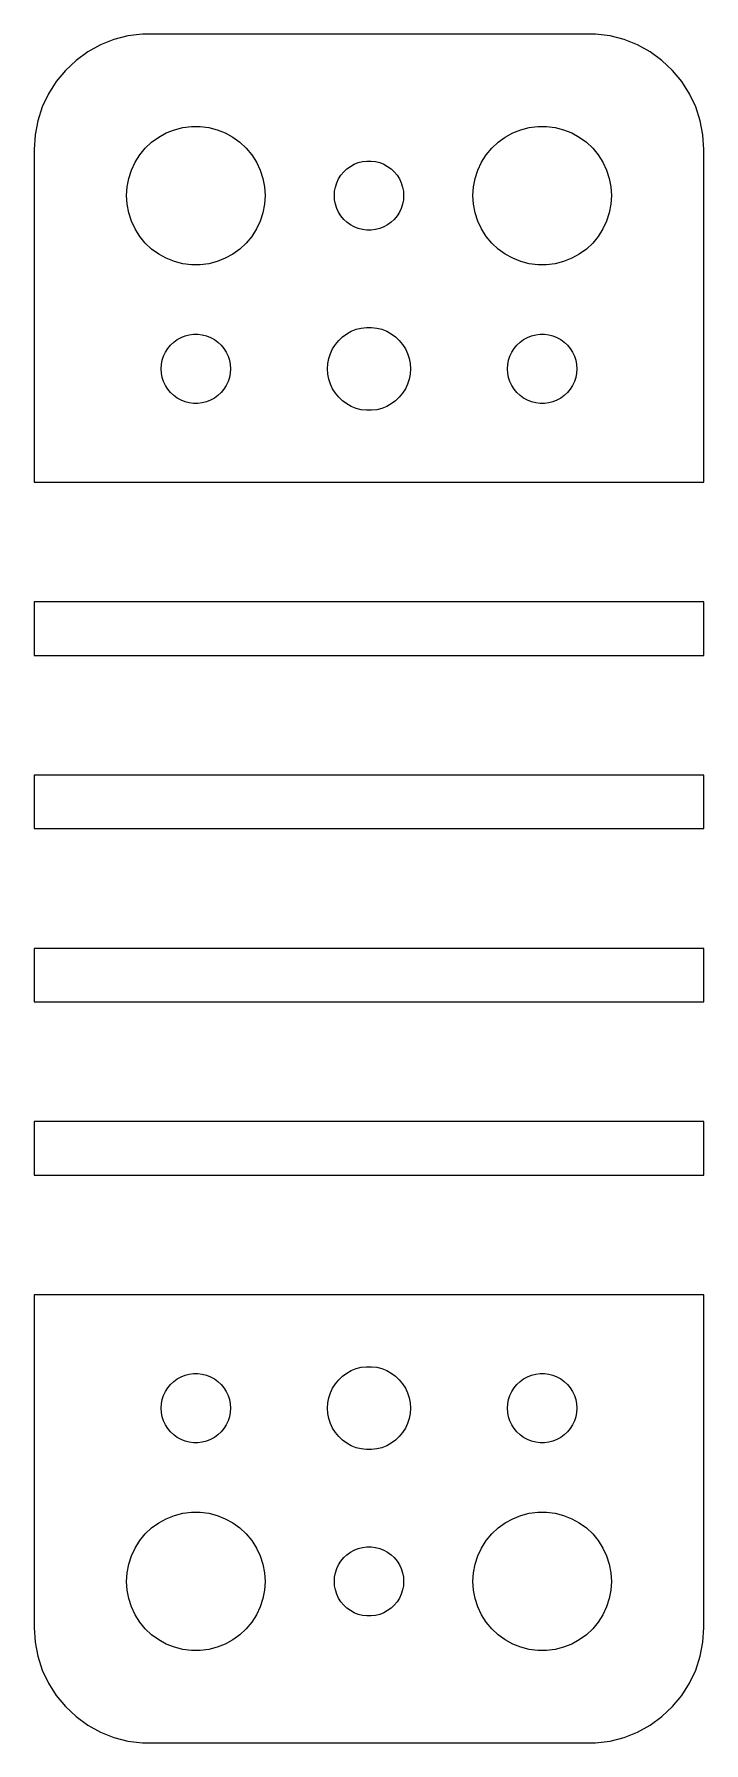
# Model space of a CAD drawing. Header units: metres. Extents: x -14 to 64, y 47 to 205.
# Drawn here: x 35.5 to 64.5, y 131 to 205 of the extents above; entities that cross this region are included whole.
import ezdxf

# ---------------------------------------------------------------- set-up
doc = ezdxf.new("R2010")
doc.units = ezdxf.units.M

msp = doc.modelspace()

# ---------------------------------------------------------------- linework, layer by layer
for p, q in [((40.186, 204.99), (39.5631, 204.911)), ((59.8139, 204.99), (40.186, 204.99)), ((60.4369, 204.911), (59.8139, 204.99)), ((37.8209, 204.222), (37.3129, 203.853)), ((38.3711, 204.524), (37.8209, 204.222)), ((38.9549, 204.755), (38.3711, 204.524)), ((39.5631, 204.911), (38.9549, 204.755)), ((61.0451, 204.755), (60.4369, 204.911)), ((61.6289, 204.524), (61.0451, 204.755)), ((62.1791, 204.222), (61.6289, 204.524)), ((62.6871, 203.853), (62.1791, 204.222)), ((37.3129, 203.853), (36.8551, 203.423)), ((63.1448, 203.423), (62.6871, 203.853)), ((36.4549, 202.939), (36.1185, 202.409)), ((36.8551, 203.423), (36.4549, 202.939)), ((63.5451, 202.939), (63.1448, 203.423)), ((63.8815, 202.409), (63.5451, 202.939)), ((36.1185, 202.409), (35.8511, 201.841)), ((64.1489, 201.841), (63.8815, 202.409)), ((35.6571, 201.243), (35.5394, 200.627)), ((35.8511, 201.841), (35.6571, 201.243)), ((64.3429, 201.243), (64.1489, 201.841)), ((64.4606, 200.627), (64.3429, 201.243)), ((35.5394, 200.627), (35.5, 200)), ((40.5877, 200.312), (40.8925, 200.533)), ((40.8925, 200.533), (41.2227, 200.714)), ((41.2227, 200.714), (41.5729, 200.853)), ((41.5729, 200.853), (41.9379, 200.947)), ((41.9379, 200.947), (42.3116, 200.994)), ((42.3116, 200.994), (42.6884, 200.994)), ((42.6884, 200.994), (43.0621, 200.947)), ((43.0621, 200.947), (43.427, 200.853)), ((43.427, 200.853), (43.7773, 200.714)), ((43.7773, 200.714), (44.1075, 200.533)), ((44.1075, 200.533), (44.4123, 200.312)), ((55.5877, 200.312), (55.8925, 200.533)), ((55.8925, 200.533), (56.2227, 200.714)), ((56.2227, 200.714), (56.5729, 200.853)), ((56.5729, 200.853), (56.9379, 200.947)), ((56.9379, 200.947), (57.3116, 200.994)), ((57.3116, 200.994), (57.6884, 200.994)), ((57.6884, 200.994), (58.0621, 200.947)), ((58.0621, 200.947), (58.427, 200.853)), ((58.427, 200.853), (58.7773, 200.714)), ((58.7773, 200.714), (59.1075, 200.533)), ((59.1075, 200.533), (59.4123, 200.312)), ((64.5, 200), (64.4606, 200.627)), ((35.5, 200), (35.5, 185.592)), ((39.8711, 199.445), (40.0729, 199.763)), ((40.0729, 199.763), (40.3131, 200.054)), ((40.3131, 200.054), (40.5877, 200.312)), ((44.4123, 200.312), (44.6869, 200.054)), ((44.6869, 200.054), (44.927, 199.763)), ((44.927, 199.763), (45.1289, 199.445)), ((54.8711, 199.445), (55.0729, 199.763)), ((55.0729, 199.763), (55.3131, 200.054)), ((55.3131, 200.054), (55.5877, 200.312)), ((59.4123, 200.312), (59.6869, 200.054)), ((59.6869, 200.054), (59.927, 199.763)), ((59.927, 199.763), (60.1289, 199.445)), ((64.5, 185.592), (64.5, 200)), ((39.5942, 198.746), (39.7107, 199.104)), ((39.7107, 199.104), (39.8711, 199.445)), ((45.1289, 199.445), (45.2893, 199.104)), ((45.2893, 199.104), (45.4057, 198.746)), ((48.7865, 198.882), (48.9065, 199.027)), ((48.9065, 199.027), (49.0439, 199.156)), ((49.0439, 199.156), (49.1963, 199.266)), ((49.1963, 199.266), (49.3613, 199.357)), ((49.3613, 199.357), (49.5365, 199.427)), ((49.5365, 199.427), (49.7189, 199.473)), ((49.7189, 199.473), (49.9058, 199.497)), ((49.9058, 199.497), (50.0942, 199.497)), ((50.0942, 199.497), (50.2811, 199.473)), ((50.2811, 199.473), (50.4635, 199.427)), ((50.4635, 199.427), (50.6387, 199.357)), ((50.6387, 199.357), (50.8037, 199.266)), ((50.8037, 199.266), (50.9561, 199.156)), ((50.9561, 199.156), (51.0934, 199.027)), ((51.0934, 199.027), (51.2135, 198.882)), ((54.5942, 198.746), (54.7107, 199.104)), ((54.7107, 199.104), (54.8711, 199.445)), ((60.1289, 199.445), (60.2893, 199.104)), ((60.2893, 199.104), (60.4057, 198.746)), ((39.5, 198), (39.5237, 198.376)), ((39.5237, 198.376), (39.5942, 198.746)), ((45.4057, 198.746), (45.4763, 198.376)), ((45.4763, 198.376), (45.5, 198)), ((48.5118, 198.188), (48.5471, 198.373)), ((48.5471, 198.373), (48.6053, 198.552)), ((48.6053, 198.552), (48.6855, 198.723)), ((48.6855, 198.723), (48.7865, 198.882)), ((51.2135, 198.882), (51.3145, 198.723)), ((51.3145, 198.723), (51.3947, 198.552)), ((51.3947, 198.552), (51.4529, 198.373)), ((51.4529, 198.373), (51.4882, 198.188)), ((54.5, 198), (54.5237, 198.376)), ((54.5237, 198.376), (54.5942, 198.746)), ((60.4057, 198.746), (60.4763, 198.376)), ((60.4763, 198.376), (60.5, 198)), ((39.5237, 197.624), (39.5, 198)), ((39.5942, 197.254), (39.5237, 197.624)), ((45.4763, 197.624), (45.4057, 197.254)), ((45.5, 198), (45.4763, 197.624)), ((48.5, 198), (48.5118, 198.188)), ((48.5118, 197.812), (48.5, 198)), ((48.5471, 197.627), (48.5118, 197.812)), ((48.6053, 197.448), (48.5471, 197.627)), ((51.4529, 197.627), (51.3947, 197.448)), ((51.4882, 197.812), (51.4529, 197.627)), ((51.4882, 198.188), (51.5, 198)), ((51.5, 198), (51.4882, 197.812)), ((54.5237, 197.624), (54.5, 198)), ((54.5942, 197.254), (54.5237, 197.624)), ((60.4763, 197.624), (60.4057, 197.254)), ((60.5, 198), (60.4763, 197.624)), ((39.7107, 196.896), (39.5942, 197.254)), ((39.8711, 196.555), (39.7107, 196.896)), ((45.2893, 196.896), (45.1289, 196.555)), ((45.4057, 197.254), (45.2893, 196.896)), ((48.6855, 197.277), (48.6053, 197.448)), ((48.7865, 197.118), (48.6855, 197.277)), ((48.9065, 196.973), (48.7865, 197.118)), ((49.0439, 196.844), (48.9065, 196.973)), ((49.1963, 196.734), (49.0439, 196.844)), ((50.9561, 196.844), (50.8037, 196.734)), ((51.0934, 196.973), (50.9561, 196.844)), ((51.2135, 197.118), (51.0934, 196.973)), ((51.3145, 197.277), (51.2135, 197.118)), ((51.3947, 197.448), (51.3145, 197.277)), ((54.7107, 196.896), (54.5942, 197.254)), ((54.8711, 196.555), (54.7107, 196.896)), ((60.2893, 196.896), (60.1289, 196.555)), ((60.4057, 197.254), (60.2893, 196.896)), ((40.0729, 196.237), (39.8711, 196.555)), ((40.3131, 195.946), (40.0729, 196.237)), ((44.927, 196.237), (44.6869, 195.946)), ((45.1289, 196.555), (44.927, 196.237)), ((49.3613, 196.643), (49.1963, 196.734)), ((49.5365, 196.573), (49.3613, 196.643)), ((49.7189, 196.527), (49.5365, 196.573)), ((49.9058, 196.503), (49.7189, 196.527)), ((50.0942, 196.503), (49.9058, 196.503)), ((50.2811, 196.527), (50.0942, 196.503)), ((50.4635, 196.573), (50.2811, 196.527)), ((50.6387, 196.643), (50.4635, 196.573)), ((50.8037, 196.734), (50.6387, 196.643)), ((55.0729, 196.237), (54.8711, 196.555)), ((55.3131, 195.946), (55.0729, 196.237)), ((59.927, 196.237), (59.6869, 195.946)), ((60.1289, 196.555), (59.927, 196.237)), ((40.5877, 195.688), (40.3131, 195.946)), ((40.8925, 195.467), (40.5877, 195.688)), ((41.2227, 195.286), (40.8925, 195.467)), ((44.1075, 195.467), (43.7773, 195.286)), ((44.4123, 195.688), (44.1075, 195.467)), ((44.6869, 195.946), (44.4123, 195.688)), ((55.5877, 195.688), (55.3131, 195.946)), ((55.8925, 195.467), (55.5877, 195.688)), ((56.2227, 195.286), (55.8925, 195.467)), ((59.1075, 195.467), (58.7773, 195.286)), ((59.4123, 195.688), (59.1075, 195.467)), ((59.6869, 195.946), (59.4123, 195.688)), ((41.5729, 195.147), (41.2227, 195.286)), ((41.9379, 195.053), (41.5729, 195.147)), ((42.3116, 195.006), (41.9379, 195.053)), ((42.6884, 195.006), (42.3116, 195.006)), ((43.0621, 195.053), (42.6884, 195.006)), ((43.427, 195.147), (43.0621, 195.053)), ((43.7773, 195.286), (43.427, 195.147)), ((56.5729, 195.147), (56.2227, 195.286)), ((56.9379, 195.053), (56.5729, 195.147)), ((57.3116, 195.006), (56.9379, 195.053)), ((57.6884, 195.006), (57.3116, 195.006)), ((58.0621, 195.053), (57.6884, 195.006)), ((58.427, 195.147), (58.0621, 195.053)), ((58.7773, 195.286), (58.427, 195.147)), ((41.4065, 191.527), (41.5439, 191.656)), ((41.5439, 191.656), (41.6963, 191.766)), ((41.6963, 191.766), (41.8613, 191.857)), ((41.8613, 191.857), (42.0365, 191.927)), ((42.0365, 191.927), (42.2189, 191.973)), ((42.2189, 191.973), (42.4058, 191.997)), ((42.4058, 191.997), (42.5942, 191.997)), ((42.5942, 191.997), (42.7811, 191.973)), ((42.7811, 191.973), (42.9635, 191.927)), ((42.9635, 191.927), (43.1387, 191.857)), ((43.1387, 191.857), (43.3037, 191.766)), ((43.3037, 191.766), (43.4561, 191.656)), ((43.4561, 191.656), (43.5934, 191.527)), ((48.5438, 191.558), (48.6879, 191.732)), ((48.6879, 191.732), (48.8526, 191.887)), ((48.8526, 191.887), (49.0355, 192.02)), ((49.0355, 192.02), (49.2336, 192.129)), ((49.2336, 192.129), (49.4438, 192.212)), ((49.4438, 192.212), (49.6627, 192.268)), ((49.6627, 192.268), (49.887, 192.296)), ((49.887, 192.296), (50.113, 192.296)), ((50.113, 192.296), (50.3373, 192.268)), ((50.3373, 192.268), (50.5562, 192.212)), ((50.5562, 192.212), (50.7664, 192.129)), ((50.7664, 192.129), (50.9645, 192.02)), ((50.9645, 192.02), (51.1474, 191.887)), ((51.1474, 191.887), (51.3121, 191.732)), ((51.3121, 191.732), (51.4562, 191.558)), ((56.4065, 191.527), (56.5439, 191.656)), ((56.5439, 191.656), (56.6963, 191.766)), ((56.6963, 191.766), (56.8613, 191.857)), ((56.8613, 191.857), (57.0365, 191.927)), ((57.0365, 191.927), (57.2189, 191.973)), ((57.2189, 191.973), (57.4058, 191.997)), ((57.4058, 191.997), (57.5942, 191.997)), ((57.5942, 191.997), (57.7811, 191.973)), ((57.7811, 191.973), (57.9635, 191.927)), ((57.9635, 191.927), (58.1387, 191.857)), ((58.1387, 191.857), (58.3037, 191.766)), ((58.3037, 191.766), (58.4561, 191.656)), ((58.4561, 191.656), (58.5934, 191.527)), ((41.0118, 190.688), (41.0471, 190.873)), ((41.0471, 190.873), (41.1053, 191.052)), ((41.1053, 191.052), (41.1855, 191.223)), ((41.1855, 191.223), (41.2865, 191.382)), ((41.2865, 191.382), (41.4065, 191.527)), ((43.5934, 191.527), (43.7135, 191.382)), ((43.7135, 191.382), (43.8145, 191.223)), ((43.8145, 191.223), (43.8947, 191.052)), ((43.8947, 191.052), (43.9529, 190.873)), ((43.9529, 190.873), (43.9882, 190.688)), ((48.2142, 190.726), (48.2565, 190.948)), ((48.2565, 190.948), (48.3264, 191.163)), ((48.3264, 191.163), (48.4226, 191.367)), ((48.4226, 191.367), (48.5438, 191.558)), ((51.4562, 191.558), (51.5773, 191.367)), ((51.5773, 191.367), (51.6736, 191.163)), ((51.6736, 191.163), (51.7434, 190.948)), ((51.7434, 190.948), (51.7858, 190.726)), ((56.0118, 190.688), (56.0471, 190.873)), ((56.0471, 190.873), (56.1053, 191.052)), ((56.1053, 191.052), (56.1855, 191.223)), ((56.1855, 191.223), (56.2865, 191.382)), ((56.2865, 191.382), (56.4065, 191.527)), ((58.5934, 191.527), (58.7135, 191.382)), ((58.7135, 191.382), (58.8145, 191.223)), ((58.8145, 191.223), (58.8947, 191.052)), ((58.8947, 191.052), (58.9529, 190.873)), ((58.9529, 190.873), (58.9882, 190.688)), ((41, 190.5), (41.0118, 190.688)), ((41.0118, 190.312), (41, 190.5)), ((41.0471, 190.127), (41.0118, 190.312)), ((43.9882, 190.312), (43.9529, 190.127)), ((43.9882, 190.688), (44, 190.5)), ((44, 190.5), (43.9882, 190.312)), ((48.2, 190.5), (48.2142, 190.726)), ((48.2142, 190.274), (48.2, 190.5)), ((48.2565, 190.052), (48.2142, 190.274)), ((51.7858, 190.274), (51.7434, 190.052)), ((51.7858, 190.726), (51.8, 190.5)), ((51.8, 190.5), (51.7858, 190.274)), ((56, 190.5), (56.0118, 190.688)), ((56.0118, 190.312), (56, 190.5)), ((56.0471, 190.127), (56.0118, 190.312)), ((58.9882, 190.312), (58.9529, 190.127)), ((58.9882, 190.688), (59, 190.5)), ((59, 190.5), (58.9882, 190.312)), ((41.1053, 189.948), (41.0471, 190.127)), ((41.1855, 189.777), (41.1053, 189.948)), ((41.2865, 189.618), (41.1855, 189.777)), ((41.4065, 189.473), (41.2865, 189.618)), ((41.5439, 189.344), (41.4065, 189.473)), ((43.5934, 189.473), (43.4561, 189.344)), ((43.7135, 189.618), (43.5934, 189.473)), ((43.8145, 189.777), (43.7135, 189.618)), ((43.8947, 189.948), (43.8145, 189.777)), ((43.9529, 190.127), (43.8947, 189.948)), ((48.3264, 189.837), (48.2565, 190.052)), ((48.4226, 189.633), (48.3264, 189.837)), ((48.5438, 189.442), (48.4226, 189.633)), ((48.6879, 189.268), (48.5438, 189.442)), ((51.4562, 189.442), (51.3121, 189.268)), ((51.5773, 189.633), (51.4562, 189.442)), ((51.6736, 189.837), (51.5773, 189.633)), ((51.7434, 190.052), (51.6736, 189.837)), ((56.1053, 189.948), (56.0471, 190.127)), ((56.1855, 189.777), (56.1053, 189.948)), ((56.2865, 189.618), (56.1855, 189.777)), ((56.4065, 189.473), (56.2865, 189.618)), ((56.5439, 189.344), (56.4065, 189.473)), ((58.5934, 189.473), (58.4561, 189.344)), ((58.7135, 189.618), (58.5934, 189.473)), ((58.8145, 189.777), (58.7135, 189.618)), ((58.8947, 189.948), (58.8145, 189.777)), ((58.9529, 190.127), (58.8947, 189.948)), ((41.6963, 189.234), (41.5439, 189.344)), ((41.8613, 189.143), (41.6963, 189.234)), ((42.0365, 189.073), (41.8613, 189.143)), ((42.2189, 189.027), (42.0365, 189.073)), ((42.4058, 189.003), (42.2189, 189.027)), ((42.5942, 189.003), (42.4058, 189.003)), ((42.7811, 189.027), (42.5942, 189.003)), ((42.9635, 189.073), (42.7811, 189.027)), ((43.1387, 189.143), (42.9635, 189.073)), ((43.3037, 189.234), (43.1387, 189.143)), ((43.4561, 189.344), (43.3037, 189.234)), ((48.8526, 189.113), (48.6879, 189.268)), ((49.0355, 188.98), (48.8526, 189.113)), ((49.2336, 188.871), (49.0355, 188.98)), ((49.4438, 188.788), (49.2336, 188.871)), ((49.6627, 188.732), (49.4438, 188.788)), ((49.887, 188.704), (49.6627, 188.732)), ((50.113, 188.704), (49.887, 188.704)), ((50.3373, 188.732), (50.113, 188.704)), ((50.5562, 188.788), (50.3373, 188.732)), ((50.7664, 188.871), (50.5562, 188.788)), ((50.9645, 188.98), (50.7664, 188.871)), ((51.1474, 189.113), (50.9645, 188.98)), ((51.3121, 189.268), (51.1474, 189.113)), ((56.6963, 189.234), (56.5439, 189.344)), ((56.8613, 189.143), (56.6963, 189.234)), ((57.0365, 189.073), (56.8613, 189.143)), ((57.2189, 189.027), (57.0365, 189.073)), ((57.4058, 189.003), (57.2189, 189.027)), ((57.5942, 189.003), (57.4058, 189.003)), ((57.7811, 189.027), (57.5942, 189.003)), ((57.9635, 189.073), (57.7811, 189.027)), ((58.1387, 189.143), (57.9635, 189.073)), ((58.3037, 189.234), (58.1387, 189.143)), ((58.4561, 189.344), (58.3037, 189.234)), ((35.5, 185.592), (64.5, 185.592)), ((64.5, 180.408), (35.5, 180.408)), ((35.5, 180.408), (35.5, 178.092)), ((64.5, 178.092), (64.5, 180.408)), ((35.5, 178.092), (64.5, 178.092)), ((64.5, 172.908), (35.5, 172.908)), ((35.5, 172.908), (35.5, 170.592)), ((64.5, 170.592), (64.5, 172.908)), ((35.5, 170.592), (64.5, 170.592)), ((64.5, 165.408), (35.5, 165.408)), ((35.5, 165.408), (35.5, 163.092)), ((64.5, 163.092), (64.5, 165.408)), ((35.5, 163.092), (64.5, 163.092)), ((64.5, 157.908), (35.5, 157.908)), ((35.5, 157.908), (35.5, 155.592)), ((64.5, 155.592), (64.5, 157.908)), ((35.5, 155.592), (64.5, 155.592)), ((64.5, 150.408), (35.5, 150.408)), ((35.5, 150.408), (35.5, 136)), ((64.5, 136), (64.5, 150.408)), ((49.4438, 147.212), (49.6627, 147.268)), ((49.6627, 147.268), (49.887, 147.296)), ((49.887, 147.296), (50.113, 147.296)), ((50.113, 147.296), (50.3373, 147.268)), ((50.3373, 147.268), (50.5562, 147.212)), ((41.2865, 146.382), (41.4065, 146.527)), ((41.4065, 146.527), (41.5439, 146.656)), ((41.5439, 146.656), (41.6963, 146.766)), ((41.6963, 146.766), (41.8613, 146.857)), ((41.8613, 146.857), (42.0365, 146.927)), ((42.0365, 146.927), (42.2189, 146.973)), ((42.2189, 146.973), (42.4058, 146.997)), ((42.4058, 146.997), (42.5942, 146.997)), ((42.5942, 146.997), (42.7811, 146.973)), ((42.7811, 146.973), (42.9635, 146.927)), ((42.9635, 146.927), (43.1387, 146.857)), ((43.1387, 146.857), (43.3037, 146.766)), ((43.3037, 146.766), (43.4561, 146.656)), ((43.4561, 146.656), (43.5934, 146.527)), ((43.5934, 146.527), (43.7135, 146.382)), ((48.4226, 146.367), (48.5438, 146.558)), ((48.5438, 146.558), (48.6879, 146.732)), ((48.6879, 146.732), (48.8526, 146.887)), ((48.8526, 146.887), (49.0355, 147.02)), ((49.0355, 147.02), (49.2336, 147.129)), ((49.2336, 147.129), (49.4438, 147.212)), ((50.5562, 147.212), (50.7664, 147.129)), ((50.7664, 147.129), (50.9645, 147.02)), ((50.9645, 147.02), (51.1474, 146.887)), ((51.1474, 146.887), (51.3121, 146.732)), ((51.3121, 146.732), (51.4562, 146.558)), ((51.4562, 146.558), (51.5773, 146.367)), ((56.2865, 146.382), (56.4065, 146.527)), ((56.4065, 146.527), (56.5439, 146.656)), ((56.5439, 146.656), (56.6963, 146.766)), ((56.6963, 146.766), (56.8613, 146.857)), ((56.8613, 146.857), (57.0365, 146.927)), ((57.0365, 146.927), (57.2189, 146.973)), ((57.2189, 146.973), (57.4058, 146.997)), ((57.4058, 146.997), (57.5942, 146.997)), ((57.5942, 146.997), (57.7811, 146.973)), ((57.7811, 146.973), (57.9635, 146.927)), ((57.9635, 146.927), (58.1387, 146.857)), ((58.1387, 146.857), (58.3037, 146.766)), ((58.3037, 146.766), (58.4561, 146.656)), ((58.4561, 146.656), (58.5934, 146.527)), ((58.5934, 146.527), (58.7135, 146.382)), ((41.0118, 145.688), (41.0471, 145.873)), ((41.0471, 145.873), (41.1053, 146.052)), ((41.1053, 146.052), (41.1855, 146.223)), ((41.1855, 146.223), (41.2865, 146.382)), ((43.7135, 146.382), (43.8145, 146.223)), ((43.8145, 146.223), (43.8947, 146.052)), ((43.8947, 146.052), (43.9529, 145.873)), ((43.9529, 145.873), (43.9882, 145.688)), ((48.2142, 145.726), (48.2565, 145.948)), ((48.2565, 145.948), (48.3264, 146.163)), ((48.3264, 146.163), (48.4226, 146.367)), ((51.5773, 146.367), (51.6736, 146.163)), ((51.6736, 146.163), (51.7434, 145.948)), ((51.7434, 145.948), (51.7858, 145.726)), ((56.0118, 145.688), (56.0471, 145.873)), ((56.0471, 145.873), (56.1053, 146.052)), ((56.1053, 146.052), (56.1855, 146.223)), ((56.1855, 146.223), (56.2865, 146.382)), ((58.7135, 146.382), (58.8145, 146.223)), ((58.8145, 146.223), (58.8947, 146.052)), ((58.8947, 146.052), (58.9529, 145.873)), ((58.9529, 145.873), (58.9882, 145.688)), ((41, 145.5), (41.0118, 145.688)), ((41.0118, 145.312), (41, 145.5)), ((41.0471, 145.127), (41.0118, 145.312)), ((41.1053, 144.948), (41.0471, 145.127)), ((43.9529, 145.127), (43.8947, 144.948)), ((43.9882, 145.312), (43.9529, 145.127)), ((43.9882, 145.688), (44, 145.5)), ((44, 145.5), (43.9882, 145.312)), ((48.2, 145.5), (48.2142, 145.726)), ((48.2142, 145.274), (48.2, 145.5)), ((48.2565, 145.052), (48.2142, 145.274)), ((48.3264, 144.837), (48.2565, 145.052)), ((51.7434, 145.052), (51.6736, 144.837)), ((51.7858, 145.274), (51.7434, 145.052)), ((51.7858, 145.726), (51.8, 145.5)), ((51.8, 145.5), (51.7858, 145.274)), ((56, 145.5), (56.0118, 145.688)), ((56.0118, 145.312), (56, 145.5)), ((56.0471, 145.127), (56.0118, 145.312)), ((56.1053, 144.948), (56.0471, 145.127)), ((58.9529, 145.127), (58.8947, 144.948)), ((58.9882, 145.312), (58.9529, 145.127)), ((58.9882, 145.688), (59, 145.5)), ((59, 145.5), (58.9882, 145.312)), ((41.1855, 144.777), (41.1053, 144.948)), ((41.2865, 144.618), (41.1855, 144.777)), ((41.4065, 144.473), (41.2865, 144.618)), ((41.5439, 144.344), (41.4065, 144.473)), ((41.6963, 144.234), (41.5439, 144.344)), ((43.4561, 144.344), (43.3037, 144.234)), ((43.5934, 144.473), (43.4561, 144.344)), ((43.7135, 144.618), (43.5934, 144.473)), ((43.8145, 144.777), (43.7135, 144.618)), ((43.8947, 144.948), (43.8145, 144.777)), ((48.4226, 144.633), (48.3264, 144.837)), ((48.5438, 144.442), (48.4226, 144.633)), ((48.6879, 144.268), (48.5438, 144.442)), ((48.8526, 144.113), (48.6879, 144.268)), ((51.3121, 144.268), (51.1474, 144.113)), ((51.4562, 144.442), (51.3121, 144.268)), ((51.5773, 144.633), (51.4562, 144.442)), ((51.6736, 144.837), (51.5773, 144.633)), ((56.1855, 144.777), (56.1053, 144.948)), ((56.2865, 144.618), (56.1855, 144.777)), ((56.4065, 144.473), (56.2865, 144.618)), ((56.5439, 144.344), (56.4065, 144.473)), ((56.6963, 144.234), (56.5439, 144.344)), ((58.4561, 144.344), (58.3037, 144.234)), ((58.5934, 144.473), (58.4561, 144.344)), ((58.7135, 144.618), (58.5934, 144.473)), ((58.8145, 144.777), (58.7135, 144.618)), ((58.8947, 144.948), (58.8145, 144.777)), ((41.8613, 144.143), (41.6963, 144.234)), ((42.0365, 144.073), (41.8613, 144.143)), ((42.2189, 144.027), (42.0365, 144.073)), ((42.4058, 144.003), (42.2189, 144.027)), ((42.5942, 144.003), (42.4058, 144.003)), ((42.7811, 144.027), (42.5942, 144.003)), ((42.9635, 144.073), (42.7811, 144.027)), ((43.1387, 144.143), (42.9635, 144.073)), ((43.3037, 144.234), (43.1387, 144.143)), ((49.0355, 143.98), (48.8526, 144.113)), ((49.2336, 143.871), (49.0355, 143.98)), ((49.4438, 143.788), (49.2336, 143.871)), ((49.6627, 143.732), (49.4438, 143.788)), ((49.887, 143.704), (49.6627, 143.732)), ((50.113, 143.704), (49.887, 143.704)), ((50.3373, 143.732), (50.113, 143.704)), ((50.5562, 143.788), (50.3373, 143.732)), ((50.7664, 143.871), (50.5562, 143.788)), ((50.9645, 143.98), (50.7664, 143.871)), ((51.1474, 144.113), (50.9645, 143.98)), ((56.8613, 144.143), (56.6963, 144.234)), ((57.0365, 144.073), (56.8613, 144.143)), ((57.2189, 144.027), (57.0365, 144.073)), ((57.4058, 144.003), (57.2189, 144.027)), ((57.5942, 144.003), (57.4058, 144.003)), ((57.7811, 144.027), (57.5942, 144.003)), ((57.9635, 144.073), (57.7811, 144.027)), ((58.1387, 144.143), (57.9635, 144.073)), ((58.3037, 144.234), (58.1387, 144.143)), ((40.8925, 140.533), (41.2227, 140.714)), ((41.2227, 140.714), (41.5729, 140.853)), ((41.5729, 140.853), (41.9379, 140.947)), ((41.9379, 140.947), (42.3116, 140.994)), ((42.3116, 140.994), (42.6884, 140.994)), ((42.6884, 140.994), (43.0621, 140.947)), ((43.0621, 140.947), (43.427, 140.853)), ((43.427, 140.853), (43.7773, 140.714)), ((43.7773, 140.714), (44.1075, 140.533)), ((55.8925, 140.533), (56.2227, 140.714)), ((56.2227, 140.714), (56.5729, 140.853)), ((56.5729, 140.853), (56.9379, 140.947)), ((56.9379, 140.947), (57.3116, 140.994)), ((57.3116, 140.994), (57.6884, 140.994)), ((57.6884, 140.994), (58.0621, 140.947)), ((58.0621, 140.947), (58.427, 140.853)), ((58.427, 140.853), (58.7773, 140.714)), ((58.7773, 140.714), (59.1075, 140.533)), ((40.0729, 139.763), (40.3131, 140.054)), ((40.3131, 140.054), (40.5877, 140.312)), ((40.5877, 140.312), (40.8925, 140.533)), ((44.1075, 140.533), (44.4123, 140.312)), ((44.4123, 140.312), (44.6869, 140.054)), ((44.6869, 140.054), (44.927, 139.763)), ((55.0729, 139.763), (55.3131, 140.054)), ((55.3131, 140.054), (55.5877, 140.312)), ((55.5877, 140.312), (55.8925, 140.533)), ((59.1075, 140.533), (59.4123, 140.312)), ((59.4123, 140.312), (59.6869, 140.054)), ((59.6869, 140.054), (59.927, 139.763)), ((39.5942, 138.746), (39.7107, 139.104)), ((39.7107, 139.104), (39.8711, 139.445)), ((39.8711, 139.445), (40.0729, 139.763)), ((44.927, 139.763), (45.1289, 139.445)), ((45.1289, 139.445), (45.2893, 139.104)), ((45.2893, 139.104), (45.4057, 138.746)), ((48.9065, 139.027), (49.0439, 139.156)), ((49.0439, 139.156), (49.1963, 139.266)), ((49.1963, 139.266), (49.3613, 139.357)), ((49.3613, 139.357), (49.5365, 139.427)), ((49.5365, 139.427), (49.7189, 139.473)), ((49.7189, 139.473), (49.9058, 139.497)), ((49.9058, 139.497), (50.0942, 139.497)), ((50.0942, 139.497), (50.2811, 139.473)), ((50.2811, 139.473), (50.4635, 139.427)), ((50.4635, 139.427), (50.6387, 139.357)), ((50.6387, 139.357), (50.8037, 139.266)), ((50.8037, 139.266), (50.9561, 139.156)), ((50.9561, 139.156), (51.0934, 139.027)), ((54.5942, 138.746), (54.7107, 139.104)), ((54.7107, 139.104), (54.8711, 139.445)), ((54.8711, 139.445), (55.0729, 139.763)), ((59.927, 139.763), (60.1289, 139.445)), ((60.1289, 139.445), (60.2893, 139.104)), ((60.2893, 139.104), (60.4057, 138.746)), ((39.5, 138), (39.5237, 138.376)), ((39.5237, 138.376), (39.5942, 138.746)), ((45.4057, 138.746), (45.4763, 138.376)), ((45.4763, 138.376), (45.5, 138)), ((48.5118, 138.188), (48.5471, 138.373)), ((48.5471, 138.373), (48.6053, 138.552)), ((48.6053, 138.552), (48.6855, 138.723)), ((48.6855, 138.723), (48.7865, 138.882)), ((48.7865, 138.882), (48.9065, 139.027)), ((51.0934, 139.027), (51.2135, 138.882)), ((51.2135, 138.882), (51.3145, 138.723)), ((51.3145, 138.723), (51.3947, 138.552)), ((51.3947, 138.552), (51.4529, 138.373)), ((51.4529, 138.373), (51.4882, 138.188)), ((54.5, 138), (54.5237, 138.376)), ((54.5237, 138.376), (54.5942, 138.746)), ((60.4057, 138.746), (60.4763, 138.376)), ((60.4763, 138.376), (60.5, 138)), ((39.5237, 137.624), (39.5, 138)), ((39.5942, 137.254), (39.5237, 137.624)), ((45.4763, 137.624), (45.4057, 137.254)), ((45.5, 138), (45.4763, 137.624)), ((48.5, 138), (48.5118, 138.188)), ((48.5118, 137.812), (48.5, 138)), ((48.5471, 137.627), (48.5118, 137.812)), ((48.6053, 137.448), (48.5471, 137.627)), ((51.4529, 137.627), (51.3947, 137.448)), ((51.4882, 137.812), (51.4529, 137.627)), ((51.4882, 138.188), (51.5, 138)), ((51.5, 138), (51.4882, 137.812)), ((54.5237, 137.624), (54.5, 138)), ((54.5942, 137.254), (54.5237, 137.624)), ((60.4763, 137.624), (60.4057, 137.254)), ((60.5, 138), (60.4763, 137.624)), ((39.7107, 136.896), (39.5942, 137.254)), ((39.8711, 136.555), (39.7107, 136.896)), ((45.2893, 136.896), (45.1289, 136.555)), ((45.4057, 137.254), (45.2893, 136.896)), ((48.6855, 137.277), (48.6053, 137.448)), ((48.7865, 137.118), (48.6855, 137.277)), ((48.9065, 136.973), (48.7865, 137.118)), ((49.0439, 136.844), (48.9065, 136.973)), ((51.0934, 136.973), (50.9561, 136.844)), ((51.2135, 137.118), (51.0934, 136.973)), ((51.3145, 137.277), (51.2135, 137.118)), ((51.3947, 137.448), (51.3145, 137.277)), ((54.7107, 136.896), (54.5942, 137.254)), ((54.8711, 136.555), (54.7107, 136.896)), ((60.2893, 136.896), (60.1289, 136.555)), ((60.4057, 137.254), (60.2893, 136.896)), ((40.0729, 136.237), (39.8711, 136.555)), ((40.3131, 135.946), (40.0729, 136.237)), ((44.927, 136.237), (44.6869, 135.946)), ((45.1289, 136.555), (44.927, 136.237)), ((49.1963, 136.734), (49.0439, 136.844)), ((49.3613, 136.643), (49.1963, 136.734)), ((49.5365, 136.573), (49.3613, 136.643)), ((49.7189, 136.527), (49.5365, 136.573)), ((49.9058, 136.503), (49.7189, 136.527)), ((50.0942, 136.503), (49.9058, 136.503)), ((50.2811, 136.527), (50.0942, 136.503)), ((50.4635, 136.573), (50.2811, 136.527)), ((50.6387, 136.643), (50.4635, 136.573)), ((50.8037, 136.734), (50.6387, 136.643)), ((50.9561, 136.844), (50.8037, 136.734)), ((55.0729, 136.237), (54.8711, 136.555)), ((55.3131, 135.946), (55.0729, 136.237)), ((59.927, 136.237), (59.6869, 135.946)), ((60.1289, 136.555), (59.927, 136.237)), ((35.5, 136), (35.5394, 135.373)), ((40.5877, 135.688), (40.3131, 135.946)), ((40.8925, 135.467), (40.5877, 135.688)), ((41.2227, 135.286), (40.8925, 135.467)), ((44.1075, 135.467), (43.7773, 135.286)), ((44.4123, 135.688), (44.1075, 135.467)), ((44.6869, 135.946), (44.4123, 135.688)), ((55.5877, 135.688), (55.3131, 135.946)), ((55.8925, 135.467), (55.5877, 135.688)), ((56.2227, 135.286), (55.8925, 135.467)), ((59.1075, 135.467), (58.7773, 135.286)), ((59.4123, 135.688), (59.1075, 135.467)), ((59.6869, 135.946), (59.4123, 135.688)), ((64.4606, 135.373), (64.5, 136)), ((35.5394, 135.373), (35.6571, 134.757)), ((35.6571, 134.757), (35.8511, 134.159)), ((41.5729, 135.147), (41.2227, 135.286)), ((41.9379, 135.053), (41.5729, 135.147)), ((42.3116, 135.006), (41.9379, 135.053)), ((42.6884, 135.006), (42.3116, 135.006)), ((43.0621, 135.053), (42.6884, 135.006)), ((43.427, 135.147), (43.0621, 135.053)), ((43.7773, 135.286), (43.427, 135.147)), ((56.5729, 135.147), (56.2227, 135.286)), ((56.9379, 135.053), (56.5729, 135.147)), ((57.3116, 135.006), (56.9379, 135.053)), ((57.6884, 135.006), (57.3116, 135.006)), ((58.0621, 135.053), (57.6884, 135.006)), ((58.427, 135.147), (58.0621, 135.053)), ((58.7773, 135.286), (58.427, 135.147)), ((64.1489, 134.159), (64.3429, 134.757)), ((64.3429, 134.757), (64.4606, 135.373)), ((35.8511, 134.159), (36.1185, 133.591)), ((63.8815, 133.591), (64.1489, 134.159)), ((36.1185, 133.591), (36.4549, 133.061)), ((63.5451, 133.061), (63.8815, 133.591)), ((36.4549, 133.061), (36.8551, 132.577)), ((36.8551, 132.577), (37.3129, 132.147)), ((62.6871, 132.147), (63.1448, 132.577)), ((63.1448, 132.577), (63.5451, 133.061)), ((37.3129, 132.147), (37.8209, 131.778)), ((37.8209, 131.778), (38.3711, 131.476)), ((61.6289, 131.476), (62.1791, 131.778)), ((62.1791, 131.778), (62.6871, 132.147)), ((38.3711, 131.476), (38.9549, 131.245)), ((38.9549, 131.245), (39.5631, 131.089)), ((39.5631, 131.089), (40.186, 131.01)), ((40.186, 131.01), (59.8139, 131.01)), ((59.8139, 131.01), (60.4369, 131.089)), ((60.4369, 131.089), (61.0451, 131.245)), ((61.0451, 131.245), (61.6289, 131.476))]:
    msp.add_line(p, q)

doc.saveas('drawing.dxf')
